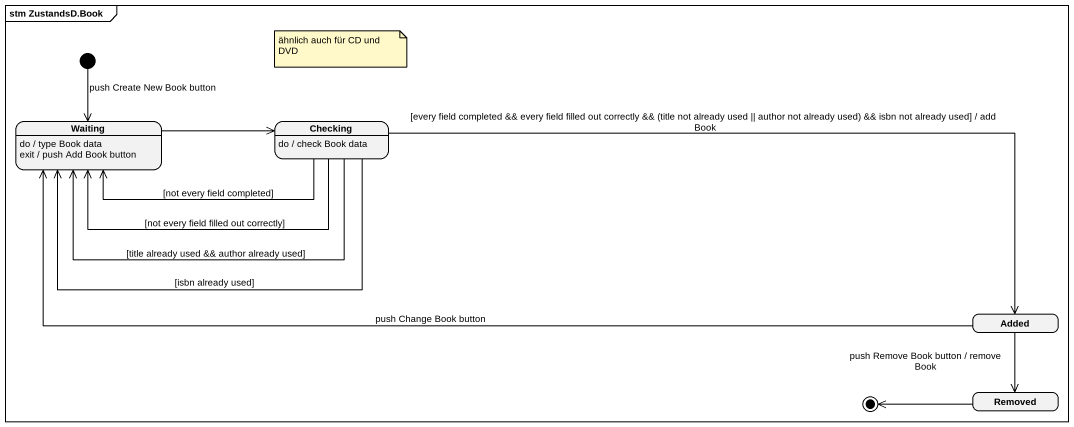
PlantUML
@startuml
mainframe stm ZustandsD.Book
hide empty description
state Waiting
Waiting : do / type Book data
Waiting : exit / push Add Book button
state Checking
Checking : do / check Book data
state Added
state Removed
[*] --> Waiting : push Create New Book button
Waiting -right-> Checking
Checking -left-> Waiting : [title already used && author already used]
Checking -left-> Waiting : [not every field filled out correctly]
Checking -left-> Waiting : [not every field completed]
Checking -left-> Waiting : [isbn already used]
Checking -right-> Added : [every field completed && every field filled out correctly && (title not already used || author not already used) && isbn not already used] / add Book
Added -left-> Waiting : push Change Book button
Added --> Removed : push Remove Book button / remove Book
Removed -left-> [*]
note as N1
  ähnlich auch für CD und DVD
end note
@enduml
